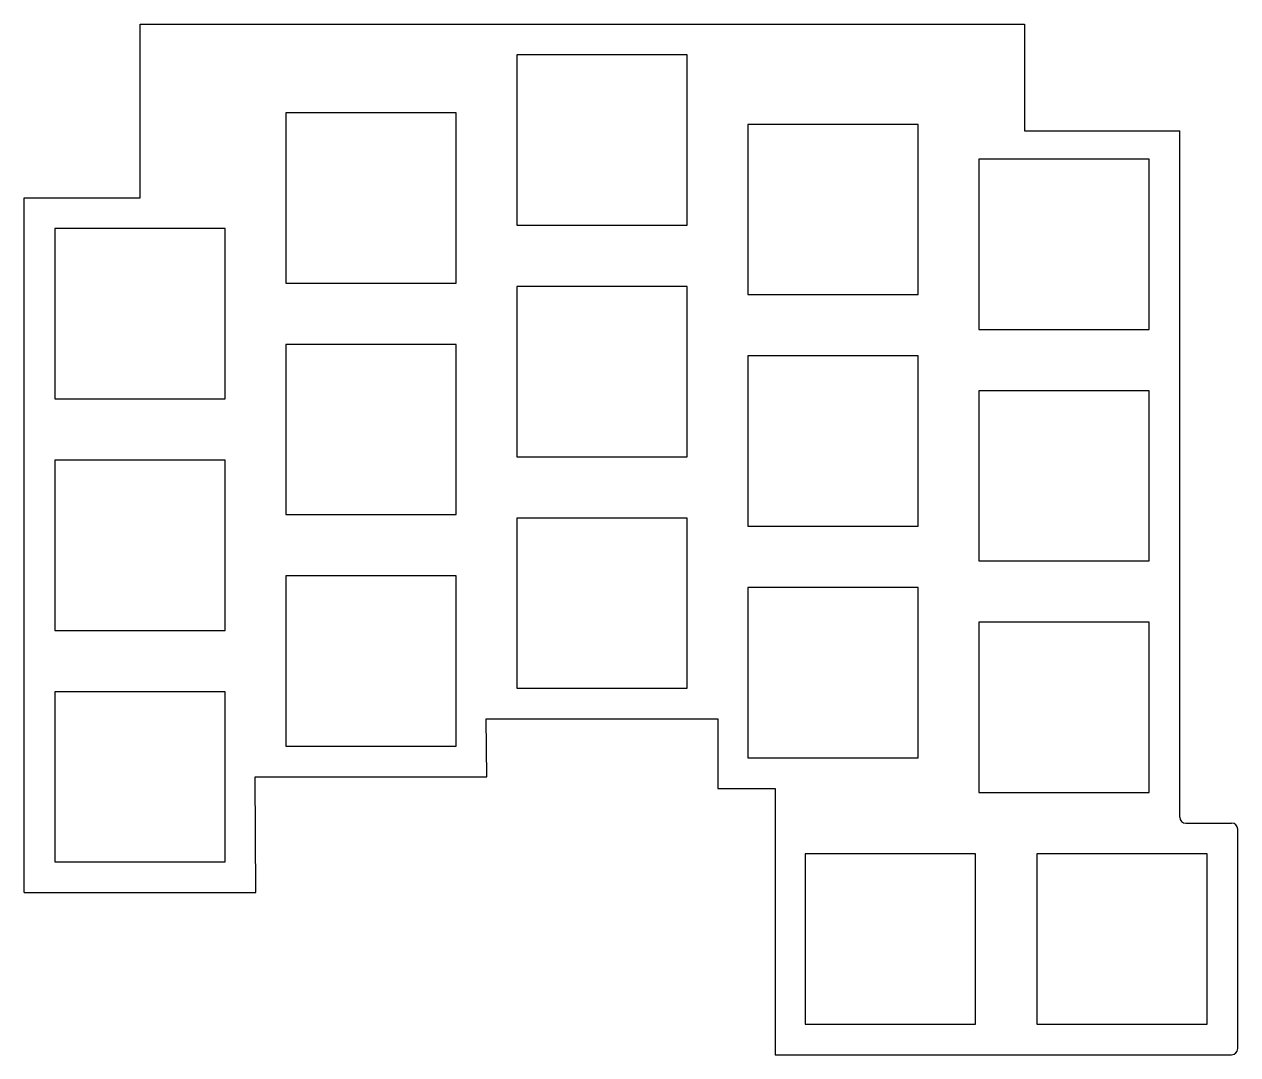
# Model space of a CAD drawing. Header units: millimetres. Extents: x -9.5 to 90.3, y -22.9 to 61.9.
import ezdxf

# ---------------------------------------------------------------- set-up
doc = ezdxf.new("R2010")
doc.units = ezdxf.units.MM

msp = doc.modelspace()

# ---------------------------------------------------------------- linework, layer by layer
for p, q in [((0, 61.9125), (72.7615, 61.9125)), ((0, 47.625), (0, 61.9125)), ((72.7615, 61.9125), (72.7615, 53.1495)), ((45, 59.3875), (31, 59.3875)), ((31, 59.3875), (31, 45.3875)), ((45, 45.3875), (45, 59.3875)), ((26, 54.625), (12, 54.625)), ((12, 54.625), (12, 40.625)), ((26, 40.625), (26, 54.625)), ((64, 53.6725), (50, 53.6725)), ((50, 53.6725), (50, 39.6725)), ((64, 39.6725), (64, 53.6725)), ((72.7615, 53.1495), (85.525, 53.1495)), ((85.525, -3.31), (85.525, 53.1495)), ((83, 50.815), (69, 50.815)), ((69, 50.815), (69, 36.815)), ((83, 36.815), (83, 50.815)), ((-9.525, -9.525), (-9.525, 47.625)), ((-9.525, 47.625), (0, 47.625)), ((7, 45.1), (-7, 45.1)), ((-7, 45.1), (-7, 31.1)), ((7, 31.1), (7, 45.1)), ((31, 45.3875), (45, 45.3875)), ((12, 40.625), (26, 40.625)), ((45, 40.3375), (31, 40.3375)), ((31, 40.3375), (31, 26.3375)), ((45, 26.3375), (45, 40.3375)), ((50, 39.6725), (64, 39.6725)), ((69, 36.815), (83, 36.815)), ((26, 35.575), (12, 35.575)), ((12, 35.575), (12, 21.575)), ((26, 21.575), (26, 35.575)), ((64, 34.6225), (50, 34.6225)), ((50, 34.6225), (50, 20.6225)), ((64, 20.6225), (64, 34.6225)), ((-7, 31.1), (7, 31.1)), ((83, 31.765), (69, 31.765)), ((69, 31.765), (69, 17.765)), ((83, 17.765), (83, 31.765)), ((7, 26.05), (-7, 26.05)), ((-7, 26.05), (-7, 12.05)), ((7, 12.05), (7, 26.05)), ((31, 26.3375), (45, 26.3375)), ((12, 21.575), (26, 21.575)), ((45, 21.2875), (31, 21.2875)), ((31, 21.2875), (31, 7.2875)), ((45, 7.2875), (45, 21.2875)), ((50, 20.6225), (64, 20.6225)), ((69, 17.765), (83, 17.765)), ((26, 16.525), (12, 16.525)), ((12, 16.525), (12, 2.525)), ((26, 2.525), (26, 16.525)), ((64, 15.5725), (50, 15.5725)), ((50, 15.5725), (50, 1.5725)), ((64, 1.5725), (64, 15.5725)), ((-7, 12.05), (7, 12.05)), ((83, 12.715), (69, 12.715)), ((69, 12.715), (69, -1.285)), ((83, -1.285), (83, 12.715)), ((7, 7), (-7, 7)), ((-7, 7), (-7, -7)), ((7, -7), (7, 7)), ((31, 7.2875), (45, 7.2875)), ((28.525, 0), (28.475, 4.7625)), ((28.475, 4.7625), (47.525, 4.7625)), ((47.525, 4.7625), (47.525, -0.9525)), ((12, 2.525), (26, 2.525)), ((50, 1.5725), (64, 1.5725)), ((9.525, -9.525), (9.475, 0)), ((9.475, 0), (28.525, 0)), ((47.525, -0.9525), (52.2375, -0.9525)), ((52.2375, -0.9525), (52.2375, -22.86)), ((69, -1.285), (83, -1.285)), ((86.025, -3.81), (89.7875, -3.81)), ((90.2875, -22.36), (90.2875, -4.31)), ((68.7125, -6.335), (54.7125, -6.335)), ((54.7125, -6.335), (54.7125, -20.335)), ((68.7125, -20.335), (68.7125, -6.335)), ((87.7625, -6.335), (73.7625, -6.335)), ((73.7625, -6.335), (73.7625, -20.335)), ((87.7625, -20.335), (87.7625, -6.335)), ((-7, -7), (7, -7)), ((-9.525, -9.525), (9.525, -9.525)), ((54.7125, -20.335), (68.7125, -20.335)), ((73.7625, -20.335), (87.7625, -20.335)), ((52.2375, -22.86), (89.7875, -22.86))]:
    msp.add_line(p, q)
for centre, start, end in [((86.025, -3.31), 180, 270), ((89.7875, -4.31), 0, 90), ((89.7875, -22.36), 270, 0)]:
    msp.add_arc(centre, 0.5, start, end)

doc.saveas('drawing.dxf')
